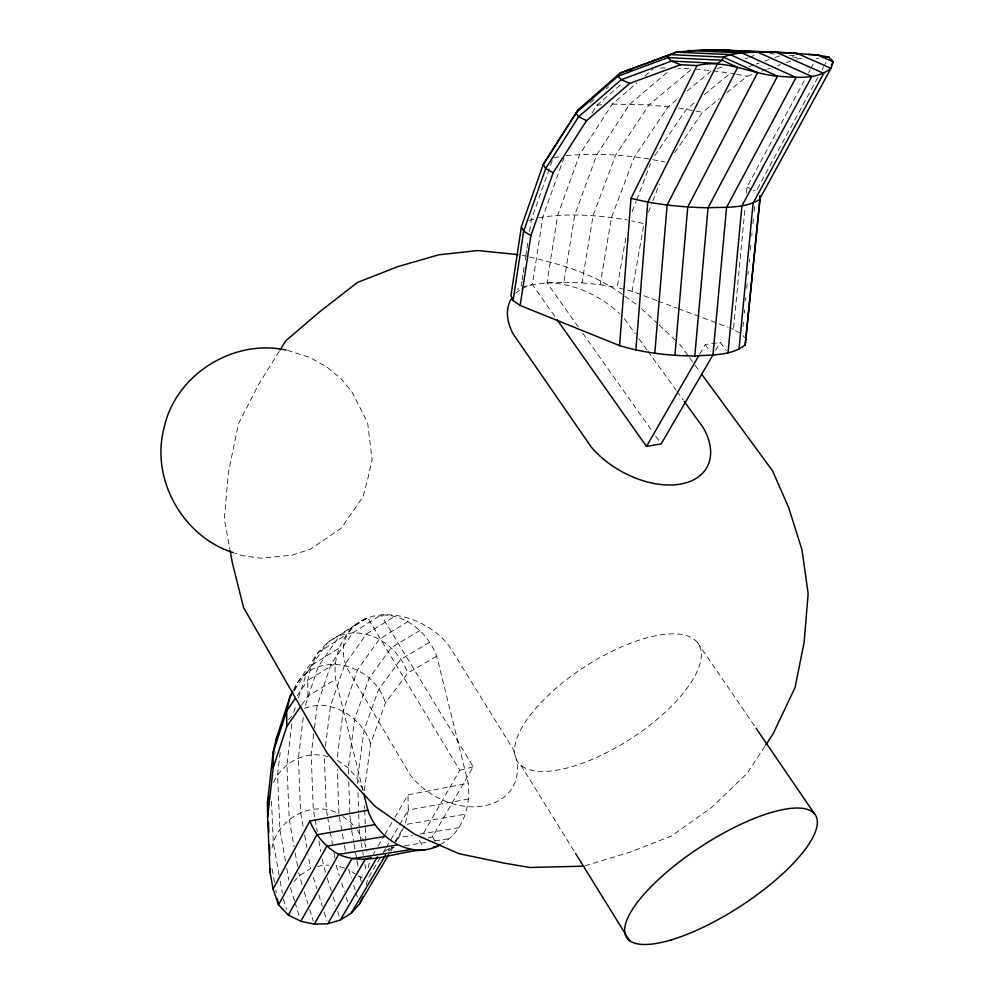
<?xml version="1.0" encoding="UTF-8"?>
<svg xmlns="http://www.w3.org/2000/svg" width="994" height="994" viewBox="0 0 994 994"><rect width="100%" height="100%" fill="white"/><g stroke="black" fill="none" stroke-linecap="round" stroke-linejoin="round"><path stroke-width="0.75" stroke-dasharray="4.97 3.73" d="M368.401 867.7L369.631 860.568M739.722 333.015L733.485 329.287L745.14 206.901M746.444 193.134L747.028 187.021L805.674 78.054M742.965 326.815L743.413 322.193M744.307 312.961L744.605 309.88M745.5 300.635L745.798 297.566M746.693 288.322L747.14 283.7M748.022 274.468L748.32 271.387M749.215 262.155L749.513 259.074M750.408 249.842L750.855 245.22M751.75 235.976L752.048 232.907M752.943 223.662L753.39 219.04M754.135 211.349L754.57 206.727M274.667 754.558L275.015 751.551M280.146 752.371L277.562 774.947L279.898 829.592L285.725 862.37M291.677 724.216L286.955 764.821L289.229 819.342L294.1 846.801M303.245 717.444L298.424 757.962L300.61 812.334L303.307 827.542M313.719 733.858L311.172 754.794L313.259 809.004L314.862 818.087M314.439 727.869L317.173 705.429L331.201 663.83L352.795 632.843L381.013 615.013C406.459 614.143 428.203 633.29 436.764 656.264L468.236 783.247C470.92 805.948 462.831 832.015 441.957 843.67M325.448 746.295L330.43 706.324L344.607 664.887L366.376 634.035L394.78 616.292M436.764 656.264L407.726 673.05L385.374 702.969L370.687 743.512L364.164 791.932L357.542 778.874L348.273 767.989L336.954 760.025L343.203 711.033L357.542 669.794L379.472 639.13L408.062 621.548M521.912 281.401L520.98 287.465L517.315 289.353M522.148 279.898L523.068 273.835M523.304 272.331L524.236 266.268M525.155 260.217L525.615 257.197M525.851 255.682L526.783 249.631M527.006 248.115L528.174 240.548M529.566 231.465L531.417 219.363L553.111 157.909L560.343 156.555M554.652 316.216L532.362 284.607L542.886 216.866L564.157 157.201M578.222 326.864L546.986 282.843L557.671 215.387L579.639 154.517L612.279 104.097L636.819 83.036M522.409 287.104L532.362 284.607L546.986 282.843L563.884 282.259L574.768 214.99L596.996 154.294L629.947 104.022L667.633 72.015M563.884 282.259L581.975 282.892L593.095 215.698L615.659 155.076L649.007 104.879L691.849 68.934L678.343 68.3M581.975 282.892L600.115 284.682L611.509 217.462L634.445 156.828L668.254 106.619L678.803 97.884M656.711 300.511L632.085 291.292L617.187 287.539L626.257 235.143M632.085 291.292L644 223.675L631.6 220.805M366.339 885.232L367.556 879.193L380.043 857.984M363.021 790.603L335.699 679.287C331.263 650.436 349.813 616.976 381.013 615.013A62.001 44.544 27.3 0 1 448.779 645.342L512.469 748.022A63.405 46.631 29.9 0 1 487.83 805.016A63.405 46.631 29.9 0 1 410.124 774.736L347.142 668.254A62.001 44.544 27.3 0 1 367.681 617.833L459.775 770.313L420.86 837.818M271.958 848.168C277.115 818.932 311.868 799.188 338.867 813.85L337.277 769.257M294.547 690.731L296.895 683.537L318.08 652.573L327.772 642.397L355.69 624.63M293.677 712.313L296.05 705.119M298.424 697.912L306.487 673.447L327.772 642.397L367.681 617.833M632.184 211.498L636.061 201.372M636.62 199.918L650.511 163.762M648.423 212.331L652.275 202.403M652.834 200.987L659.444 183.977M404.521 825.89L396.469 841.545M273.574 782.576C282.184 762.112 307.221 749.377 328.517 757.018M293.516 689.935C313.023 647.454 373.707 662.389 385.374 702.969M808.607 72.612L810.073 69.891M810.806 68.524L813.738 63.082M817.826 77.495L756.061 191.333L753.477 190.102M822.237 69.356L823.703 66.648M824.436 65.293L825.915 62.572M699.751 354.001L705.156 344.62L720.24 342.408L726.291 350.522M428.116 837.992L432.514 836.762L473.256 766.759L381.013 615.013M715.581 350.41L720.24 342.408M373.471 853.995L374.999 851.361M378.08 846.105L384.218 835.594M384.989 834.277L394.196 818.497M394.966 817.192L408.012 794.84L468.236 783.247M383.187 852.653L385.535 848.665M386.318 847.323L398.88 826.014M399.663 824.672L408.286 810.023L408.012 794.84M388.07 850.789L389.636 848.13M389.474 851.088L391.835 847.124M394.966 841.819L402.806 828.574M390.99 850.789L393.338 846.826M279.264 351.255L259.012 383.759L238.386 423.891L228.458 472.436L224.321 518.619L229.862 549.16M592.138 112.906L597.121 105.115L622.704 82.962M764.92 746.245L747.14 773.357L711.493 807.55L671.472 836.016L630.221 852.057L585.23 865.712M654.748 155.648L686.494 109.141L696.011 101.363M294.348 690.171L311.246 665.533L318.08 652.573L345.887 634.955M297.218 695.688L307.767 680.381L311.246 665.533L338.991 648.138M674.69 152.629L702.572 112.272L719.457 98.63M301.754 704.945L307.916 696.098L335.699 679.287M395.749 841.098L398.805 837.594L412.361 835.358M294.1 881.579L299.256 875.789L310.588 868.594L308.165 854.902M288.521 719.668L291.677 716.314M590.138 102.978L595.94 97.921M606.402 88.801L608.726 86.776M644.994 76.004L653.17 68.984M687.016 91.088L711.629 70.686L696.409 69.344M704.324 94.554L730.478 73.158L735.038 73.991M726.689 92.777L747.19 76.215L752.98 74.202M384.579 851.398L388.368 848.951M335.512 663.259L307.767 680.381L307.916 696.098M419.977 630.395L391.214 647.753L369.122 678.194L354.634 719.196L348.273 767.989L348.484 774.127M429.756 642.223L400.843 659.32L378.602 689.501L364.003 730.279L357.542 778.874L357.691 783.458M528.957 220.482L537.158 218.108M717.444 68.611L721.793 67.058M745.015 58.758L747.91 57.727M749.364 57.205L756.62 54.62M749.066 66.61L754.781 64.598M756.21 64.101L759.068 63.094M764.784 61.069L769.07 59.565M774.798 57.553L781.943 55.03M761.677 71.17L766.026 69.667M767.48 69.158L770.375 68.151M777.619 65.629L780.514 64.622M786.316 62.61L790.665 61.094M796.455 59.081L802.382 58.211M317.583 866.631L323.174 865.053L328.952 865.202M459.775 770.313L473.256 766.759M538.586 217.798C567.934 212.679 598.164 215.176 627.4 219.947M468.596 799.014L408.286 810.023L405.154 824.598L465.465 814.161M419.89 834.115L459.042 827.654M391.139 847.894L394.146 847.422M404.657 845.745L425.68 842.403M434.689 840.974L449.71 838.588M816.024 58.832L818.87 58.46M566.17 155.623C599.121 152.567 632.594 155.052 664.899 162.109M597.121 105.115L601.668 104.817M612.279 104.097L649.007 104.879L672.814 107.253M660.339 67.99L666.34 68.002M789.509 55.366L795.56 55.639M769.928 53.502L774.438 54.074M713.083 70.872L730.478 73.158M678.902 108.085L702.572 112.272M600.115 284.682L617.187 287.539M287.452 350.298L310.128 357.629L327.014 367.146L341.352 378.975L352.211 392.382L367.606 422.636L372.091 459.501L368.215 477.083L363.009 496.789L341.079 528.286L310.538 549.123L291.826 555.224L260.639 558.181L241.94 555.571L234.82 553.149M792.094 56.807L799.35 58.074M736.554 74.277L747.19 76.215M522.397 255.296L528.087 256.7M529.516 257.048C562.641 264.665 596.052 274.655 623.573 295.342M362.45 877.864L357.405 875.503M344.508 868.16L336.171 865.401L339.352 875.54M658.165 301.058L676.989 308.115M678.442 308.662L727.683 327.113M729.136 327.647L733.485 329.287M747.028 187.021L752.197 189.481M624.866 296.2L637.266 304.959M356.163 874.645L348.683 869.551L351.391 878.149M342.607 816.447L350.112 821.64L353.789 825.939M641.503 308.724L658.115 324.032M659.246 325.1L677.361 342.048M357.48 830.226L363.916 841.433M743.027 335.574L744.643 337.712M705.156 344.62L710.337 351.615M679.623 344.172L688.73 356.585M689.637 357.828L694.197 364.028M695.104 365.27L699.652 371.47M624.456 318.813L635.328 333.835M638.956 338.842L647.106 350.112M648.013 351.367L676.106 390.182M677.013 391.437L683.35 400.197M582.683 333.152L652.288 431.259M655.854 436.291L661.209 443.833M697.49 642.534L755.191 726.974M520.856 765.218L574.818 852.293M432.514 836.762L435.297 841.483M419.344 840.464L423.506 847.584M364.574 842.726L366.96 851.361M370.687 743.512C361.605 717.27 331.673 697.726 304.313 708.436L318.192 666.738L339.625 635.688C368.091 625.226 398.346 646.125 407.726 673.05M361.232 881.454L359.368 874.198M353.64 885.306L355.442 891.046M355.902 892.475L357.703 898.203M341.625 882.784L344.359 891.481M346.173 897.284L347.999 903.074M325.448 872.285L322.106 859.002M327.25 878.062L331.325 891.071M333.127 896.861L335.848 905.534M337.662 911.312L339.016 915.648M313.296 877.292L316.924 888.909M318.739 894.712L322.354 906.317M324.168 912.119L326.889 920.829M301.99 884.585L298.709 872.744M304.263 891.916L307.916 903.645M309.743 909.51L313.383 921.239M290.422 887.667L294.497 900.8M294.957 902.266L299.927 918.307M283.414 899.148L286.558 909.299M304.661 835.146L306.811 847.298M295.181 852.914L297.628 866.644M286.794 868.334L288.906 880.249M279.152 875.242L273.3 842.39L271.449 799.835M280.221 881.218L282.346 893.171M272.07 868.855L274.468 882.361M275.81 889.866L276.344 892.861M360.909 841.433L359.219 829.307M361.182 842.937L363.307 855.026M364.897 864.084L366.227 871.639M351.429 829.145L349.9 815.515M351.702 830.649L353.814 842.663M354.075 844.167L356.722 859.176M356.983 860.68L358.039 866.681M339.389 816.857L344.172 843.956M344.433 845.459L345.502 851.485M327.374 815.577L326.305 809.526L324.305 755.515M327.635 817.08L330.033 830.673M330.306 832.177L332.431 844.254M334.034 853.312L334.841 857.847M315.135 819.603L317.285 831.729M318.888 840.812L320.764 851.423M348.745 781.793L349.851 813.974M364.599 805.662L364.699 808.706M364.748 810.234L365.891 845.31M358.002 792.628L358.66 812.496M358.71 814.024L359.169 827.778M515.762 293.317A71.556 43.177 27.8 0 1 520.446 289.652M521.601 288.943A71.556 43.177 27.8 0 1 532.362 284.607M546.986 282.843A71.556 43.177 27.8 0 1 619.585 313.719M563.486 768.871A107.899 42.717 -33 0 0 701.317 653.257A107.899 42.717 -33 0 0 559.05 685.711A107.899 42.717 -33 0 0 563.486 768.871"/><path stroke-width="1.49" d="M619.56 345.601L631.004 198.315L696.993 65.579C724.564 58.609 750.408 73.767 777.519 76.203C795.237 77.197 816.111 80.365 830.972 68.35L833.221 61.839L828.872 57.118L817.565 54.956L776.152 52.135L703.74 49.7L676.541 52.16L620.132 73.071L578.197 109.713L543.196 164.519L521.378 226.719L510.941 295.69L513.115 300.548L520.16 305.469L619.56 345.601C643.913 353.007 669.409 355.79 694.794 355.989C711.692 354.696 731.186 356.051 745.202 344.906L760.298 195.656L745.202 344.906M635.874 349.975L647.74 202.068L717.656 63.38L722.091 60.236L723.433 57.105L730.205 54.595L741.847 52.881L757.503 52.048L811.787 76.488L741.946 205.795L728.018 352.845M654.785 353.317L667.123 205.037L737.598 67.381L722.091 60.236L667.782 57.615L618.032 76.165L575.824 113.018L578.645 116.733L586.584 120.609L629.749 83.384L680.629 64.734L696.993 65.579M674.914 355.367L687.749 207L757.552 72.761L723.433 57.105L669.534 54.571L667.782 57.615L671.522 61.081L680.629 64.734M694.794 355.989L708.063 207.796L777.519 76.203L730.205 54.595L676.541 52.16L620.132 73.071L618.032 76.165L621.275 79.694L629.749 83.384M712.934 355.119L726.577 207.386L796.045 77.47L741.847 52.881L688.221 50.508M739.014 349.354L753.104 203.161L823.691 73.357L776.152 52.135M388.642 854.741L359.505 903.944L351.18 913.225L340.37 919.984L327.796 923.737L314.303 924.171L300.834 921.227L288.359 915.101L278.482 904.863L273.077 889.083L270.02 871.986L267.61 817.279L273.213 767.778L273.114 752.508L276.543 737.995L290.124 696.334L292.832 691.215M276.208 741.015L276.543 737.995L278.556 734.181M513.115 300.548L523.664 231.13L545.694 168.545L578.645 116.733L621.275 79.694L671.522 61.081L717.656 63.38M520.16 305.469L530.883 235.64L553.211 172.683L586.584 120.609M268.877 796.343L267.51 802.121L267.61 817.279M273.213 767.778L286.794 726.44L300.884 706.212M359.505 903.944L362.822 896.973M273.077 889.083L309.88 821.019L367.83 810.16C377.26 838.787 412.299 860.854 440.653 844.515M831.332 65.318L833.221 61.839L817.565 54.956L808.37 54.546M288.359 915.101L326.753 846.18L385.25 836.389M300.834 921.227L338.681 854.343L397.525 844.912M314.303 924.171L351.851 858.754L411.056 849.535M557.323 320.006L646.473 446.443L698.981 355.343M327.796 923.737L365.357 859.127L371.085 857.511M713.257 354.423L661.209 443.833L646.473 446.443M340.37 919.984L377.459 856.803M351.18 913.225L385.722 854.778M280.072 349.963L285.738 340.855L319.385 312.041L357.418 282.458L397.65 266.69L438.739 254.812L477.977 250.55L517.899 254.626M578.197 109.713L543.196 164.519L545.694 168.545L553.211 172.683M765.74 744.991L773.208 733.622L795.026 687.587L804.121 642.472L808.147 593.567L801.972 549.707L788.652 507.536L772.5 470.758L701.478 373.955M292.658 692.644L290.124 696.334L286.67 710.983L273.114 752.508L267.51 802.121L267.846 809.712M295.466 698.235L286.67 710.983L286.794 726.44M375.111 824.535L316.912 834.811L278.482 904.863L277.413 898.862M433.471 846.925L438.068 846.217M424.898 849.957C396.507 850.926 366.326 867.016 338.681 854.343C325.324 847.112 315.508 835.01 309.88 821.019M627.313 70.574L631.687 69.928M583.776 866.159L529.914 867.489L504.405 863.177L458.893 853.66L414.56 834.177L374.949 806.246L343.166 772.114L327.001 752.905L243.555 607.57L232.36 562.902L230.136 550.688M703.74 49.7L796.592 53.117L830.972 68.35L759.329 199.695C744.071 208.802 725.135 206.851 708.063 207.796C682.145 207.237 656.177 204.652 631.004 198.315M796.119 54.011L799.188 54.148M822.821 56.844L828.872 57.118M722.066 49.787L746.419 51.141M753.688 51.775L758.062 52.16M286.023 350.05C233.54 338.606 175.714 374.452 164.196 427.42C150.119 478.773 182.884 536.971 233.404 552.664M530.883 235.64L523.664 231.13L521.378 226.719M684.257 401.452L703.292 427.743A73.432 45.525 29.6 0 1 680.418 484.103A73.432 45.525 29.6 0 1 591.343 447.188L513.09 333.86A71.556 43.177 27.8 0 1 512.059 297.691M756.061 728.254L814.633 813.987M575.638 853.61L629.6 940.697M363.767 793.61L367.83 810.16M268.392 821.876L268.852 832.525M269.386 844.689L269.859 855.337M270.008 868.955L270.02 871.986M670.925 939.976A112.533 35.759 -33 0 0 817.329 823.28A112.533 35.759 -33 0 0 674.702 865.563A112.533 35.759 -33 0 0 670.925 939.976"/></g></svg>
